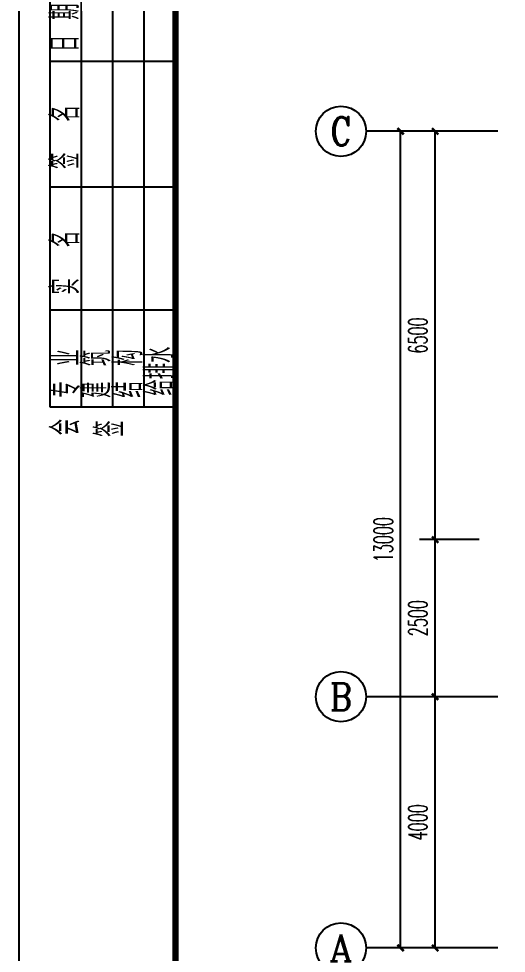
# Model space of a CAD drawing. Extents: x -1254782 to -617813, y -619975 to -323764.
# Drawn here: x -677213 to -669445, y -361324 to -346446 of the extents above; entities that cross this region are included whole.
import ezdxf
from ezdxf.enums import TextEntityAlignment as Align

# ---------------------------------------------------------------- set-up
doc = ezdxf.new("R2010")
doc.units = 0
doc.header["$LTSCALE"] = 1000
doc.header["$MEASUREMENT"] = 0
for name, color, linetype in [('4', 4, 'Continuous'), ('9', 9, 'Continuous'), ('AXIS', 3, 'Continuous'), ('AXIS_TEXT', 7, 'Continuous'), ('PUB_TITLE', 4, 'Continuous'), ('框', 130, 'Continuous')]:
    doc.layers.add(name, color=color, linetype=linetype)
doc.styles.add('_TCH_AXIS', font='COMPLEX', dxfattribs={"bigfont": 'GBCBIG'})
doc.styles.add('_TCH_DIM', font='SIMPLEX.shx', dxfattribs={"width": 0.8, "bigfont": 'GBCBIG.shx'})
doc.styles.add('_TCH_DIM_T3', font='SIMPLEX.shx', dxfattribs={"width": 0.5647058823529413, "bigfont": 'GBCBIG.shx'})
doc.styles.add('COMPLEX', font='COMPLEX')
doc.dimstyles.new('_TCH_ARCH&&100', dxfattribs={"dimtxt": 297.5, "dimasz": 100, "dimexe": 250, "dimexo": 300, "dimgap": 126.25, "dimtad": 1, "dimdec": 0, "dimzin": 0, "dimdsep": 46, "dimtxsty": '_TCH_DIM_T3', "dimblk": 'ARCHTICK', "dimcen": 0.09, "dimclrt": 7, "dimazin": 2, "dimtfac": 1, "dimtdec": 0, "dimtix": 1, "dimtmove": 2, "dimatfit": 3, "dimfxl": 1, "dimtolj": 1, "dimtzin": 0, "dimarcsym": 0})

# ---------------------------------------------------------------- blocks, each defined once
blk = doc.blocks.new('_AXISO')
blk.add_circle((0, 0), 0.5)
at = {"layer": 'AXIS_TEXT', "style": 'COMPLEX', "width": 1.041666666666666}
blk.add_attdef('A', text='', height=0.56, dxfattribs=at).set_placement((-0.25, -0.28), (0.25, -0.28), align=Align.FIT)
blk = doc.blocks.new('_ArchTick')
at = {"color": 0, "linetype": 'ByBlock', "const_width": 0.4}
blk.add_lwpolyline([(-0.5, -0.5), (0.5, 0.5)], dxfattribs=at)
blk = doc.blocks.new('*D255')
at = {"layer": 'AXIS', "color": 0, "lineweight": -2, "transparency": 16777216}
for p, q in [((2599.999180984102, 15999.99972478258), (1099.999180984103, 15999.99972478258)), ((1349.9991809841, 2999.999724844354), (1349.999180984103, 15999.99972478258)), ((2599.999180984101, 2999.999724844354), (1099.9991809841, 2999.999724844354))]:
    blk.add_line(p, q, dxfattribs=at)
at = {"layer": 'Defpoints', "color": 0, "transparency": 16777216}
for p in [(1349.999180984103, 15999.99972478258), (2899.999180984102, 15999.99972478258), (2899.999180984102, 2999.999724844354)]:
    blk.add_point(p, dxfattribs=at)
at = {"layer": 'AXIS', "color": 0, "lineweight": -2, "transparency": 16777216, "xscale": 100, "yscale": 100, "zscale": 100}
for p, rotation in [((1349.999180984103, 15999.99972478258), 90), ((1349.9991809841, 2999.999724844354), 270)]:
    blk.add_blockref('_ArchTick', p, dxfattribs=dict(at, rotation=rotation))
at = {"layer": 'AXIS', "color": 7, "transparency": 16777216, "insert": (1074.9991809841, 9499.999724813468), "char_height": 297.5, "attachment_point": 5, "rotation": 90, "style": '_TCH_DIM_T3'}
blk.add_mtext('\\A1;13000', dxfattribs=at)
blk = doc.blocks.new('*D256')
at = {"layer": 'AXIS', "color": 0, "lineweight": -2, "transparency": 16777216}
for p, q in [((2599.999180984101, 6999.999724765031), (1649.999180984101, 6999.999724765032)), ((1899.999180984101, 2999.999724844354), (1899.999180984101, 6999.999724765032)), ((2599.999180984101, 2999.999724844354), (1649.999180984101, 2999.999724844354))]:
    blk.add_line(p, q, dxfattribs=at)
at = {"layer": 'Defpoints', "color": 0, "transparency": 16777216}
for p in [(1899.999180984101, 6999.999724765032), (2899.999180984102, 6999.999724765031), (2899.999180984102, 2999.999724844354)]:
    blk.add_point(p, dxfattribs=at)
at = {"layer": 'AXIS', "color": 0, "lineweight": -2, "transparency": 16777216, "xscale": 100, "yscale": 100, "zscale": 100}
for p, rotation in [((1899.999180984101, 6999.999724765032), 90), ((1899.999180984101, 2999.999724844354), 270)]:
    blk.add_blockref('_ArchTick', p, dxfattribs=dict(at, rotation=rotation))
at = {"layer": 'AXIS', "color": 7, "transparency": 16777216, "insert": (1624.9991809841, 4999.999724804694), "char_height": 297.5, "attachment_point": 5, "rotation": 90, "style": '_TCH_DIM_T3'}
blk.add_mtext('\\A1;4000', dxfattribs=at)
blk = doc.blocks.new('*D257')
at = {"layer": 'AXIS', "color": 0, "lineweight": -2, "transparency": 16777216}
for p, q in [((2599.999180984102, 9499.999724782205), (1649.999180984102, 9499.999724782205)), ((1899.999180984101, 6999.999724765032), (1899.999180984102, 9499.999724782205)), ((2599.999180984101, 6999.999724765031), (1649.999180984101, 6999.999724765032))]:
    blk.add_line(p, q, dxfattribs=at)
at = {"layer": 'Defpoints', "color": 0, "transparency": 16777216}
for p in [(1899.999180984102, 9499.999724782205), (2899.999180984102, 9499.999724782205), (2899.999180984102, 6999.999724765031)]:
    blk.add_point(p, dxfattribs=at)
at = {"layer": 'AXIS', "color": 0, "lineweight": -2, "transparency": 16777216, "xscale": 100, "yscale": 100, "zscale": 100}
for p, rotation in [((1899.999180984102, 9499.999724782205), 90), ((1899.999180984101, 6999.999724765032), 270)]:
    blk.add_blockref('_ArchTick', p, dxfattribs=dict(at, rotation=rotation))
at = {"layer": 'AXIS', "color": 7, "transparency": 16777216, "insert": (1624.9991809841, 8249.999724773617), "char_height": 297.5, "attachment_point": 5, "rotation": 90, "style": '_TCH_DIM_T3'}
blk.add_mtext('\\A1;2500', dxfattribs=at)
blk = doc.blocks.new('*D258')
at = {"layer": 'AXIS', "color": 0, "lineweight": -2, "transparency": 16777216}
for p, q in [((2599.999180984102, 15999.99972478258), (1649.999180984103, 15999.99972478258)), ((1899.999180984101, 9499.999724782205), (1899.999180984103, 15999.99972478258)), ((2599.999180984102, 9499.999724782205), (1649.999180984101, 9499.999724782205))]:
    blk.add_line(p, q, dxfattribs=at)
at = {"layer": 'Defpoints', "color": 0, "transparency": 16777216}
for p in [(1899.999180984103, 15999.99972478258), (2899.999180984102, 15999.99972478258), (2899.999180984102, 9499.999724782205)]:
    blk.add_point(p, dxfattribs=at)
at = {"layer": 'AXIS', "color": 0, "lineweight": -2, "transparency": 16777216, "xscale": 100, "yscale": 100, "zscale": 100}
for p, rotation in [((1899.999180984103, 15999.99972478258), 90), ((1899.999180984101, 9499.999724782205), 270)]:
    blk.add_blockref('_ArchTick', p, dxfattribs=dict(at, rotation=rotation))
at = {"layer": 'AXIS', "color": 7, "transparency": 16777216, "insert": (1624.9991809841, 12749.99972478239), "char_height": 297.5, "attachment_point": 5, "rotation": 90, "style": '_TCH_DIM_T3'}
blk.add_mtext('\\A1;6500', dxfattribs=at)
blk = doc.blocks.new('A$C29A34EED')
at = {"layer": '框'}
for p, q in [((-0.0009204590314766, 460.6782065719016), (-0.0009204608941218, 14460.67815442715)), ((-0.0009204608941218, 14460.67815442715), (1999.999183847234, 14460.67815442761)), ((499.9991056180006, 460.6782065719016), (499.999105616138, 14460.67815442715)), ((999.9991316950326, 460.6782065719016), (999.99913169317, 14460.67815442715)), ((1499.999157772065, 460.6782065723673), (1499.999157770202, 14460.67815442761)), ((1999.999183849097, 460.6782065723673), (1999.999183847234, 14460.67815442761)), ((1999.999183847234, 12960.67816001555), (-0.0009204608941218, 12960.67816001508)), ((1999.999183847234, 10960.73046142381), (-0.0009204608941218, 10960.73046142334)), ((1999.999183847234, 9004.698763846944), (-0.0009204608941218, 9004.698763846478)), ((1999.999183847234, 7460.678180504648), (-0.0009204608941218, 7460.678180504183)), ((1999.999183847234, 5960.678186083271), (-0.0009204608941218, 5960.678186082805)), ((1999.999183849097, 3960.678193533851), (-0.0009204590314766, 3960.678193533386)), ((1999.999183849097, 2004.698789914662), (-0.0009204590314766, 2004.698789914197)), ((1999.999183849097, 460.6782065723673), (-0.0009204590314766, 460.6782065719016))]:
    blk.add_line(p, q, dxfattribs=at)
at = {"layer": '框', "style": '_TCH_DIM', "width": 0.8}
for s, p in [('日 期', (461.5319905268406, 13120.40809289791)), ('签  名', (466.1610943830019, 11253.39174836041)), ('实  名', (466.1610943830019, 9253.444049768674)), ('工艺机械', (1953.3168302501, 7486.087569473369)), ('专 业', (472.4142944371705, 7612.960501026886)), ('电 气', (956.7639941299713, 7554.95979497634)), ('空 调', (1459.956254860983, 7572.810195258877)), ('日 期', (461.5319905268406, 6120.408118974942)), ('签  名', (466.1610943848645, 4253.339480479306)), ('实  名', (466.1610943848645, 2253.391781888029)), ('专 业', (480.3683314459776, 613.2273800126859)), ('建 筑', (967.1616647938645, 607.22154613171)), ('结 构', (1470.020770932213, 611.9081377024413)), ('给排水', (1969.520276887939, 644.5207805070676)), ('会', (470.4384128028904, 12.03605168132344)), ('签', (1174.192468796522, -11.91249908687314))]:
    blk.add_text(s, height=450, rotation=90, dxfattribs=at).set_placement(p)
blk = doc.blocks.new('A$C7517252D')
at = {"layer": '4'}
blk.add_blockref('A$C29A34EED', (0.000405240803957, 26071.9145347061), dxfattribs=at)
blk = doc.blocks.new('A$C25A9143E')
at = {"layer": 'AXIS'}
for p, q in [((2899.999180984103, 15999.99972478258), (799.9991809841035, 15999.99972478258)), ((2899.999180984102, 6999.999724765031), (799.999180984102, 6999.999724765031)), ((2899.999180984102, 2999.99972436548), (799.9991809841011, 2999.99972436548))]:
    blk.add_line(p, q, dxfattribs=at)
ref = blk.add_blockref('_AXISO', (399.9991809841035, 15999.99972478258), dxfattribs=dict(at, xscale=800, yscale=800, zscale=800))
ref.add_attrib('A', 'C', dxfattribs={"layer": 'AXIS_TEXT', "height": 455.6907438757716, "style": '_TCH_AXIS'}).set_placement((237.2524867427565, 15772.15435284469), (562.7458752254504, 15772.15435284469), align=Align.FIT)
ref = blk.add_blockref('_AXISO', (399.9991809841022, 6999.999724765031), dxfattribs=dict(at, xscale=800, yscale=800, zscale=800))
ref.add_attrib('A', 'B', dxfattribs={"layer": 'AXIS_TEXT', "height": 435.2571275961919, "style": '_TCH_AXIS'}).set_placement((223.8236769570721, 6782.371160966936), (576.174685011132, 6782.371160966936), align=Align.FIT)
ref = blk.add_blockref('_AXISO', (399.9991809841013, 2999.99972436548), dxfattribs=dict(at, xscale=800, yscale=800, zscale=800))
ref.add_attrib('A', 'A', dxfattribs={"layer": 'AXIS_TEXT', "height": 425.1836973245661, "style": '_TCH_AXIS'}).set_placement((217.7775964164301, 2787.407875703197), (582.2207655517725, 2787.407875703197), align=Align.FIT)
for p1, p2, distance, picture, middle in [((2899.999180984102, 2999.999724844354), (2899.999180984102, 15999.99972478258), 1549.999999999999, '*D255', (1074.9991809841, 9499.999724813468)), ((2899.999180984102, 9499.999724782205), (2899.999180984102, 15999.99972478258), 999.9999999999991, '*D258', (1624.9991809841, 12749.99972478239)), ((2899.999180984102, 6999.999724765031), (2899.999180984102, 9499.999724782205), 1000.0000000000002, '*D257', (1624.9991809841, 8249.999724773617)), ((2899.999180984102, 2999.999724844354), (2899.999180984102, 6999.999724765031), 1000.0000000000011, '*D256', (1624.9991809841, 4999.999724804694))]:
    dim = blk.add_aligned_dim(p1=p1, p2=p2, distance=distance, dimstyle='_TCH_ARCH&&100', dxfattribs=at)
    dim.commit()
    dim.dimension.update_dxf_attribs({"geometry": picture, "text_midpoint": middle})

msp = doc.modelspace()

# ---------------------------------------------------------------- linework, layer by layer
at = {"layer": 'PUB_TITLE'}
msp.add_lwpolyline([(-677212.7716495417, -379628.6650081039), (-617812.7716495417, -379628.6650081039), (-617812.7716495417, -337628.6650081039), (-677212.7716495417, -337628.6650081039)], close=True, dxfattribs=at)
at = {"layer": 'PUB_TITLE', "const_width": 100}
msp.add_lwpolyline([(-674712.7716495417, -378628.6650081039), (-618812.7716495417, -378628.6650081039), (-618812.7716495417, -338628.6650081039), (-674712.7716495417, -338628.6650081039)], close=True, dxfattribs=at)

# ---------------------------------------------------------------- block references
at = {"layer": '4'}
msp.add_blockref('A$C7517252D', (-676712.7712386297, -379161.2576972376), dxfattribs=at)
at = {"layer": '9'}
msp.add_blockref('A$C25A9143E', (-672479.2267460898, -364238.6315607569), dxfattribs=at)

doc.saveas('drawing.dxf')
